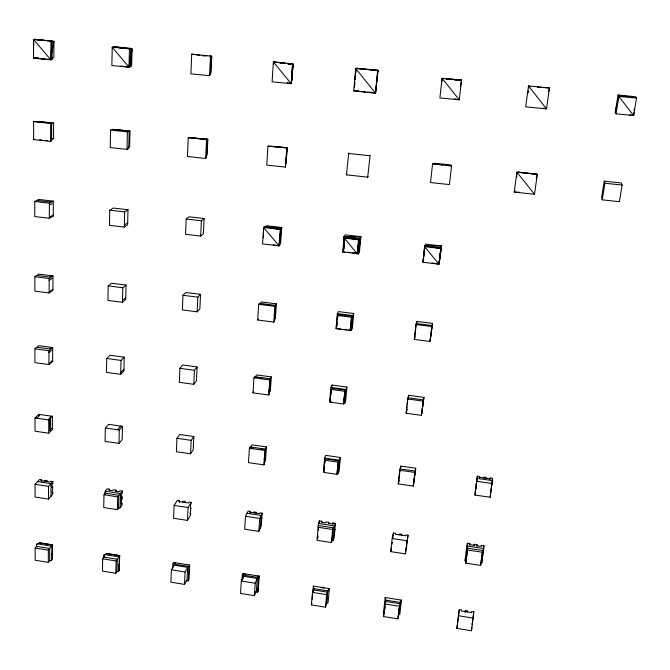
<?xml version="1.0" encoding="UTF-8"?>
<svg xmlns="http://www.w3.org/2000/svg" width="670" height="670" viewBox="0 0 670 670"><rect width="100%" height="100%" fill="white"/><g stroke="black" fill="none" stroke-linecap="round" stroke-linejoin="round"><path stroke-width="1" d="M41.54 481.73L41.548 479.795L39.513 479.494L35.083 484.284L35.1 497.023L48.5 499.083L52.804 494.167L52.813 492.241L52.101 493.053L52.838 486.814L52.126 487.618L52.134 484.243L52.855 483.447L52.863 481.512L50.828 481.202L50.108 481.998L40.811 480.591L41.548 479.795M48.315 562.381L48.349 550.129L52.536 544.919L39.379 542.826L36.398 544.551L36.523 546.36L35.158 548.018L35.167 560.254L48.315 562.381L49.639 560.69L49.681 548.462L36.523 546.36M48.5 499.083L48.541 486.336L52.863 481.512M48.701 433.189L48.734 419.914L52.419 416.313L38.776 414.361L34.999 417.946L35.016 431.204L48.701 433.189L52.361 429.504L52.419 416.313M48.902 364.547L48.944 350.703L52.696 347.571L52.645 361.314L48.902 364.547L34.941 362.637L34.924 348.819L38.776 345.703L52.696 347.571L49.027 348.886L37.755 347.37M49.119 292.966L49.161 278.527L52.989 275.898L52.93 290.236L49.119 292.966L34.857 291.149L34.84 276.727L38.776 274.122L52.989 275.898L49.245 276.978L37.729 275.538M49.337 218.261L49.387 203.186L53.299 201.117L53.24 216.075L49.337 218.261L34.765 216.544L34.748 201.486L38.776 199.434L53.299 201.117L49.463 201.93L37.704 200.565M49.622 430.559L49.664 419.864M50.602 141.42L50.66 123.481L51.665 123.112L51.598 141.018L50.602 141.42L33.651 139.586L33.617 121.68L34.656 121.32L51.665 123.112M50.845 58.391L53.885 57.695L53.952 41.347L33.5 39.429L50.87 59.865L51.959 40.895L50.928 41.088L50.87 59.865L33.525 58.173L33.5 39.429L51.959 40.895L51.892 59.63L40.694 58.659M50.543 430.492L50.585 418.959M50.928 496.303L50.979 483.606L37.587 481.579M51.799 348.341L51.799 347.445M52.067 276.71L52.076 275.789M49.639 560.69L51.196 560.723L51.808 559.936L51.866 546.15L37.026 543.789M51.322 139.528L53.558 138.64L53.617 123.004L38.768 121.438L37.227 121.973M51.808 559.936L52.486 557.155L52.536 544.919L39.379 542.826M110.575 130.089L110.223 147.584L126.982 149.393L128.757 148.506L129.193 131.06L112.426 129.293L110.575 130.089L127.409 131.873L129.193 131.06M102.694 558.822L102.443 571.125L115.818 573.285L116.965 571.552L117.275 559.266L119.754 555.623L106.362 553.495L103.666 555.288L103.884 557.13L102.694 558.822L116.119 560.974L117.275 559.266L103.884 557.13M103.992 494.753L103.733 507.558L117.376 509.652L118.54 508.069L118.858 495.281L122.35 491.102L120.031 490.75L119.335 491.671L115.29 491.06L115.985 490.147L113.498 489.77L112.786 490.683L108.749 490.072L109.453 489.159L107.141 488.807L105.265 491.211L105.198 493.204L103.992 494.753L117.686 496.839L118.858 495.281L105.198 493.204M105.341 428.029L105.073 441.371L118.992 443.398L122.149 439.595L122.493 426.329L108.607 424.345L105.341 428.029L119.319 430.04L122.493 426.329M106.748 358.484L106.463 372.394L120.684 374.337L123.891 371.004L124.243 357.169L110.073 355.267L106.748 358.484L121.027 360.41L124.243 357.169M108.213 285.931L107.92 300.453L122.451 302.304L125.717 299.473L126.077 285.043L111.597 283.226L108.213 285.931L122.803 287.765L126.077 285.043M109.746 210.179L109.436 225.338L124.293 227.088L127.61 224.81L127.995 209.744L113.188 208.035L109.746 210.179L124.662 211.904L127.995 209.744M105.198 494.267L105.265 491.211L120.533 493.522L120.173 507.818L118.54 508.069M104.16 557.465L104.219 554.5L119.31 556.904L118.959 570.756L118.423 571.569L116.965 571.552M263.402 237.892L263.628 227.482L264.357 226.72L280.872 228.629L279.733 245.036L279.047 245.84L262.565 243.897L263.628 227.482L280.186 229.4L280.872 228.629L279.047 245.84L273.142 244.81M343.911 245.304L344.095 236.477L345.159 234.835L360.837 236.652L359.413 252.037L358.442 253.771L342.739 251.928L344.095 236.477L360.837 236.652L358.442 253.771L354.539 252.825M442.007 81.212L442.074 78.239L461.571 80.099L459.277 99.83L439.889 97.937L442.074 78.239L459.277 99.83L454.394 98.791M109.428 490.607L109.453 489.159M115.952 491.596L115.985 490.147M115.818 573.285L116.119 560.974M117.376 509.652L117.686 496.839M118.992 443.398L119.319 430.04M120.684 374.337L121.027 360.41M122.451 302.304L122.803 287.765M124.293 227.088L124.662 211.904M126.982 149.393L127.409 131.873M130.817 66.665L131.278 48.407L114.118 46.774L112.233 47.218L111.865 65.526L129.008 67.201L130.817 66.665L130.667 59.471M114.855 129.469L129.997 131.069L129.595 146.822L127.995 147.609M125.885 48.198L132.082 48.784L131.663 65.266L130.039 65.744M118.959 570.756L119.754 555.623L106.362 553.495M120.659 496.839L122.2 497.073L122.141 499.41L121.446 500.339M122.35 491.102L122.3 493.279L121.605 494.2L121.354 504.125L122.041 503.195L121.982 505.356L120.173 507.818L118.146 507.508M279.733 245.036L280.094 235.07M516.712 177.249L516.888 172.165L537.315 174.317L534.501 194.275L514.2 192.081L516.888 172.165L537.315 174.317L536.226 178.295M344.045 243.185L343.718 249.223L344.095 236.477L358.994 238.997L357.713 252.891L358.442 253.771L358.994 238.997L360.837 236.652M188.228 137.71L187.441 156.504L205.673 158.48L206.41 156.956L207.239 139.427L190.18 137.626L188.228 137.71L207.239 139.427L206.41 156.956M210.296 74.454L211.159 56.104L191.712 54.17L190.891 73.859L209.551 75.677L210.447 73.198L211.159 56.104L210.481 55.962L209.551 75.677M171.411 569.818L170.883 582.188L184.484 584.382L187.056 579.659L187.642 567.356L174.083 565.187L171.411 569.818L185.062 572.004L187.642 567.356M174.125 505.406L173.58 518.287L187.466 520.414L190.582 515.222L190.674 513.279L190.154 514.133L190.933 507.785L190.414 508.639L190.573 505.23L191.185 502.425L189.074 502.106L188.555 502.952L178.932 501.495L179.468 500.657L177.366 500.339L174.125 505.406L188.061 507.525L191.185 502.425M176.947 438.306L176.386 451.722L190.556 453.783L193.195 449.871L193.823 436.522L179.694 434.503L176.947 438.306L191.185 440.349L193.823 436.522M179.895 368.333L179.309 382.335L193.789 384.304L196.452 380.861L197.106 366.942L182.675 365.008L179.895 368.333L194.442 370.292L197.106 366.942M182.969 295.311L182.357 309.925L197.164 311.81L199.853 308.878L200.539 294.356L185.783 292.505L182.969 295.311L197.843 297.178L200.539 294.356M186.185 219.031L185.54 234.307L200.682 236.091L203.404 233.713L204.124 218.537L189.032 216.795L186.185 219.031L201.394 220.798L204.124 218.537M172.726 568.026L172.902 563.872L173.698 562.499L189.694 565.044L188.999 579.558L188.237 580.965L186.243 580.647M528.228 92.887L528.312 90.902M528.437 87.929L528.521 85.944L549.467 87.938L546.519 108.875L525.699 106.84L528.521 85.944L530.087 86.681M179.384 502.609L179.468 500.657M184.484 584.382L185.062 572.004M187.466 520.414L188.061 507.525M190.556 453.783L191.185 440.349M193.789 384.304L194.442 370.292M197.164 311.81L197.843 297.178M200.682 236.091L201.394 220.798M205.673 158.48L206.553 139.645M190.18 137.626L207.868 139.293L207.114 155.164L206.569 155.515M209.811 56.188L211.779 56.372L211 72.988L210.447 73.198M188.237 580.965L188.932 566.426L189.694 565.044M291.668 81.003L293.091 64.119L291.668 81.003L292.572 63.751L273.377 61.916L272.095 81.815L291.19 83.675L293.091 64.119L288.058 63.633M344.154 241.175L344.824 237.356L358.994 238.997L357.236 253.737L352.37 252.841M267.975 146.11L287.02 147.894L267.975 146.11L266.752 165.096L285.395 167.115L287.279 147.685L285.906 163.899M249.408 448.238L248.478 462.643L263.888 464.888L264.566 463.565L265.571 449.168L250.119 446.957L249.408 448.238L264.885 450.458L265.571 449.168M252.967 392.863L253.938 377.821L254.659 376.699L270.446 378.818L269.407 393.843L268.72 395.007L252.967 392.863L253.696 391.707M257.665 320.009L258.679 304.306L259.399 303.359L275.546 305.378L274.457 321.072L273.77 322.061L257.665 320.009L258.385 319.029M241.326 581.007L240.522 593.436L254.357 595.672L256.434 590.823L257.288 578.453L243.495 576.259L241.326 581.007L255.22 583.235L257.288 578.453M245.505 516.252L244.667 529.2L258.804 531.369L261.292 526.025L262.188 513.161L260.044 512.835L259.625 513.706L249.835 512.223L250.262 511.361L248.126 511.034L245.505 516.252L259.7 518.413L262.188 513.161M249.985 449.009L250.119 446.957M241.979 580.145L242.314 574.927L242.967 573.52L259.24 576.108L258.218 590.697L257.607 592.146L255.572 591.819M242.691 577.682L242.9 574.558M243.361 578.311L243.495 576.259M250.136 513.32L250.262 511.361M254.357 595.672L255.22 583.235M258.804 531.369L259.7 518.413M263.888 464.888L264.885 450.458M268.72 395.007L269.767 379.949L270.446 378.818M273.77 322.061L274.859 306.332L275.546 305.378M264.323 459.93L264.541 456.814M269.005 392.302L269.214 389.287M269.709 382.252L269.909 379.237L271.325 376.9L256.618 374.932L255.128 377.243L257.104 377.512M274.39 314.632L274.524 312.672M279.742 237.28L279.884 235.237M260.211 528.354L261.107 515.448L246.987 513.304M285.395 167.115L286.71 148.095M287.296 82.619L291.19 83.675L292.572 63.751L292.832 64.245M250.58 447.485L252.062 444.846L266.451 446.907L265.513 460.332L264.114 463.037M271.325 376.9L270.345 390.911L268.938 393.307M259.885 303.92L261.375 301.961L276.409 303.837L275.387 318.459L274.449 319.825M279.683 241.46L281.718 227.507L264.843 227.297L266.342 225.731L281.718 227.507L280.655 242.791L279.717 243.897M354.371 87.619L354.79 81.598M354.924 79.588L356.113 68.256L377.989 70.333L375.527 93.105L353.735 90.978L355.686 68.549L377.989 70.333L375.527 93.105L367.386 92.167M257.607 592.146L258.628 577.523L259.24 576.108L257.422 576.342M475.683 488.606L475.775 487.743L474.963 495.063L490.222 497.274L492.517 478.355L490.206 478.02L490.013 479.41M490.222 497.274L490.549 492.76M490.834 490.792L490.892 489.929M491.654 484.929L491.713 484.067L491.403 486.303M490.206 478.02L490.139 478.874L479.561 477.367L479.645 476.512L477.342 476.186L477.057 478.263M483.036 552.943L483.112 551.879M474.092 545.774L474.293 544.283L477.023 544.693L476.923 545.749L481.353 546.419L481.445 545.363L483.975 545.74L482.023 559.643M474.293 544.283L474.193 545.33L469.77 544.668L469.879 543.613L467.35 543.228C467.643 549.844 466.705 556.443 465.75 563.143L480.666 565.43L480.809 563.604L481.696 563.219L481.923 560.388M480.666 565.43L482.651 550.455L483.765 548.521L467.057 545.991L465.081 560.673L465.935 561.326M482.149 559.241L482.232 558.169M424.202 254.684L424.445 251.736M424.68 248.779L424.922 245.831L441.522 245.974L438.951 264.156L422.896 262.263L424.629 246.66L425.525 244.123L441.522 245.974L439.202 263.276L441.002 247.691L424.922 245.831L423.189 261.392L424.629 246.66L440.76 248.528L441.522 245.974M486.093 478.296L486.169 477.442L483.673 477.09L483.598 477.944M458.908 612.548L456.915 628.401L471.504 630.763L473.799 611.928L471.588 611.568L471.496 612.598L461.379 610.981L461.488 609.96L459.277 609.608L459.025 611.526M471.504 630.763L471.814 627.162M472.685 620.269L473.799 611.928M368.106 176.604L367.713 177.148L346.457 174.853L348.743 152.961M354.43 87.577L354.79 83.516M355.142 79.445L355.41 76.388M355.762 72.326L356.113 68.256L377.612 70.635L375.527 93.105L355.686 68.549M311.382 604.884L312.48 592.397L313.753 588.629L313.359 586.074L329.355 588.629L328.04 602.791L326.659 603.318L325.469 607.162L311.382 604.884L311.944 603.193M312.212 599.215L312.563 595.169M312.831 592.138L313.359 586.074M323.468 471.647L324.657 458.096L325.754 455.382L340.402 457.476L339.154 470.977L338.132 473.774L339.389 460.206L340.402 457.476M346.926 387.051L345.913 389.454L344.606 403.616L345.62 401.137L346.926 387.051L331.943 385.041L330.854 387.428L329.615 401.573L331.616 401.841M341.147 329.045L336.03 328.401L337.328 313.627L338.4 311.592L353.727 313.51L352.361 328.233L351.373 330.352L348.308 329.958M317.923 535.598L317.655 538.588L317.17 538.01L317.815 536.235M318.359 530.598L318.443 523.488L319.406 520.875L321.843 521.243L321.717 522.717M313.049 593.009L313.326 589.893L327.412 592.146L326.257 604.608M319.213 523.086L319.406 520.875M324.816 460.215L323.744 472.417L336.951 474.335L338.568 460.793L325.344 458.9L324.816 460.215L338.074 462.124L338.568 460.793M329.916 402.151L331.558 388.257L345.084 390.074L343.417 403.993L329.916 402.151L330.611 399.002M337.529 315.47L336.357 328.769L350.175 330.528L351.884 316.215L338.048 314.481L337.529 315.47L351.398 317.212L351.884 316.215M358.994 238.997L358.517 239.801L344.313 238.152L343.09 252.071L343.609 251.233M313.568 590.706L313.753 588.629L327.814 590.873L329.355 588.629M324.272 471.069L324.632 467.007M324.984 462.953L325.252 459.913M331.039 394.119L331.298 391.188M337.06 325.712L337.328 322.647M337.772 317.538L338.048 314.481M343.785 249.257L344.045 246.284M344.481 241.326L344.824 237.356L344.095 236.477L359.865 238.302L358.442 253.771M331.767 387.051L331.943 385.041M328.602 523.764L328.736 522.29L326.106 521.888L325.746 522.885L321.483 522.24L321.843 521.243M336.951 474.335L338.074 462.124M343.417 403.993L345.084 390.074M350.175 330.528L351.398 317.212M344.313 238.152L357.236 253.737L358.517 239.801L344.824 237.356M332.864 524.409L332.998 522.935L335.444 523.303L334.096 537.784L333.208 540.464L332.002 540.791L331.424 542.516L317.036 540.313L318.443 523.488L334.556 525.933L335.444 523.303M325.469 607.162L326.617 594.659L327.814 590.873L326.659 603.318M331.424 542.516L332.63 529.484L334.556 525.933L333.208 540.464M332.002 540.791L333.208 527.793L318.794 525.607L318.175 527.29L332.63 529.484M351.373 330.352L352.738 315.553L353.727 313.51M367.713 177.148L370.091 155.214M467.627 611.978L467.727 610.956L465.34 610.579L465.081 612.489M465.248 611.601L465.34 610.579M474.963 495.063L477.342 476.186M476.177 484.988L476.563 481.897L476.479 482.752M629.54 114.821L633.619 115.533L636.5 98.088L635.529 96.723L618.016 95.056L615.253 112.317L616.031 113.816L633.619 115.533L633.92 112.56M634.121 110.584L634.322 108.599M465.75 563.143L467.719 548.194L482.651 550.455L480.809 563.604M465.081 560.673L465.675 555.639L465.566 556.703M466.086 552.825L466.521 549.358L466.412 550.422M466.94 546.519L467.35 543.228M456.915 628.401L459.277 609.608M432.594 163.756L430.508 182.542L449.419 184.585L451.605 165.766L432.594 163.756L437.225 164.452M385.2 597.514L385.753 600.119L383.5 616.542L397.838 618.862L398.616 614.909L399.822 614.348L401.481 600.111L385.2 597.514L383.617 611.735L384.362 612.615M390.719 551.619L392.176 538.529L393.466 533.01L395.685 533.345L395.467 534.258L405.626 535.799L405.819 534.878L408.038 535.213L405.367 553.872L390.719 551.619L391.582 547.876M398.248 483.924L399.764 470.265L400.802 466.111L415.727 468.238L413.222 486.102L398.248 483.924L399.06 480.625M406.104 413.264L407.687 399.002L408.683 395.334L423.951 397.385L421.422 415.358L406.104 413.264L406.43 412.033M414.311 339.456L415.97 324.54L416.916 321.416L432.535 323.367L429.989 341.449L414.311 339.456L415.057 336.935M398.591 482.534L400.107 468.908L415.107 471.06L413.524 484.703M406.548 411.02L407 406.95M407.226 404.923L407.678 400.853M414.621 338.392L416.279 323.518L431.982 325.486L430.257 340.385M384.287 612.011L383.5 616.542M384.505 610.085L384.932 606.233M385.141 604.306L385.468 601.417L399.806 603.704L398.357 616.241M384.68 609.733L384.898 607.807M385.325 603.963L385.753 600.119L400.065 602.397L401.481 600.111M392.118 544.099L392.31 542.373M392.737 538.513L392.93 536.779M393.466 533.01L393.03 535.916M400.266 470.951L400.802 466.111M408.231 399.379L408.683 395.334M416.698 323.384L416.916 321.416M397.838 618.862L400.065 602.397L398.616 614.909M405.367 553.872L408.038 535.213M413.222 486.102L415.727 468.238M421.422 415.358L423.951 397.385M429.989 341.449L432.535 323.367M421.715 414.119L423.365 399.873L408.013 397.804M130.281 63.742L130.759 59.756M131.002 57.762L132.082 48.784M441.002 247.691L438.951 264.156L432.05 262.941M475.265 492.098L477.115 478.422L492.358 480.599L490.44 494.293M469.678 545.104L469.879 543.613M479.46 477.903L479.645 476.512M476.814 546.184L477.023 544.693M472.048 624.465L472.459 621.936M492.224 480.44L492.517 478.355M483.665 547.985L483.975 545.74M481.696 563.219L483.765 548.521M604.24 181.16L601.61 197.608L602.255 199.836L619.39 201.687L622.129 185.062L621.308 182.96L604.24 181.16L604.909 183.245L602.255 199.836M616.031 113.816L618.82 96.405L618.016 95.056L636.5 98.088L618.82 96.405L615.253 112.317M460.541 85.969L461.571 80.099L453.582 79.621M51.205 56.389L53.952 41.347L51.917 41.741M377.578 72.326L377.989 70.333L373.818 70.425M407.218 541.586L407.41 540.665M406.573 547.181L406.765 546.251M401.74 535.213L401.941 534.292L399.555 533.931L399.345 534.844M548.437 91.832L549.467 87.938L543.345 87.544M406.656 411.187L407.109 409.496M334.539 530.38L334.883 529.367L334.322 532.759M422.896 262.263L423.8 259.6M332.998 522.935L332.655 523.932L328.384 523.287L328.736 522.29M445.45 165.323L450.592 165.867L450.918 164.962L434.537 163.237L434.135 164.125M255.881 513.136L256.3 512.274L253.997 511.922L253.57 512.784M336.03 328.401L336.75 326.993M265.044 449.553L266.451 446.907M357.236 253.737L357.713 252.891M515.046 190.623L514.2 192.081L519.292 192.248M184.878 502.391L185.406 501.554L183.136 501.21L182.608 502.048M274.993 305.813L276.409 303.837M121.513 498.003L122.2 497.073M346.457 174.853L346.892 174.309M117.518 429.78L120.701 426.07M281.718 227.507L280.311 229.09L280.872 228.629M46.557 481.462L47.277 480.666L45.091 480.331L44.362 481.127M120.726 372.545L123.942 369.22M48.776 418.884L51.54 416.187M36.775 418.197L39.597 415.509M49.848 362.847L52.645 360.435M122.493 300.436L125.759 297.614M48.935 352.495L51.758 350.134M353.735 90.978L354.17 90.634M271.258 146.227L287.279 147.685M50.082 291.349L52.938 289.314M49.153 280.395L52.034 278.41M124.335 225.137L127.66 222.876M207.868 139.293L197.005 138.531M50.325 216.745L53.24 215.12M49.379 205.137L52.319 203.571M460.474 80.643L461.571 80.099M128.389 131.797L129.997 131.069M276.97 62.578L273.377 61.916L273.636 63.977M33.651 139.586L34.681 139.192M51.372 123.824L53.617 123.004M211.226 56.556L211.779 56.372M33.525 58.173L38.659 58.332M450.592 165.867L451.605 165.766M35.602 57.963L38.651 58.055M446.597 79.211L449.595 79.387M537.231 87.142L541.31 87.41M342.739 251.928L344.74 252.054M347.73 252.247L350.728 252.439M122.794 47.897L118.657 47.503L120.558 47.846M195.983 54.865L199.928 55.241M202.893 55.526L206.846 55.903M279.993 62.871L285.035 63.349M460.767 80.082L443.976 78.482L451.195 79.428M202.323 55.71L204.308 55.903M280.73 63.089L282.748 63.282M287.79 63.759L289.809 63.952M41.707 58.633L44.764 58.935M48.835 59.329L51.892 59.63L51.364 50.258M356.239 90.835L358.308 91.036M362.445 91.438L365.552 91.748M369.689 92.15L372.796 92.452M279.943 62.896L283.913 63.307M287.882 63.725L290.855 64.035M348.316 153.447L369.706 155.708M191.855 137.987L194.945 138.313M33.617 121.68L50.66 123.481M439.277 164.669L443.389 165.105M604.909 183.245L622.129 185.062M51.582 138.43L53.558 138.64M39.656 139.728L41.649 139.946M45.627 140.373L47.62 140.591M50.928 41.088L34.564 39.237L38.642 39.915M355.184 90.752L359.254 91.221M361.289 91.455L365.359 91.932M270.002 227.901L272.062 228.135M276.182 228.612L278.251 228.855M34.748 201.486L49.387 203.186M52.302 215.966L53.24 216.075M284.641 63.265L273.377 61.916L291.19 83.675M287.715 63.633L290.788 64.002M34.58 57.938L38.659 58.416M518.521 172.106L537.315 174.317M262.908 304.297L264.918 304.548M267.941 304.934L269.96 305.185M337.328 313.627L352.738 315.553M258.679 304.306L274.859 306.332M34.84 276.727L49.161 278.527M415.97 324.54L431.715 326.516M343.191 329.313L346.256 329.699M454.285 79.831L456.345 80.107M260.06 377.905L262.029 378.173M330.854 387.428L345.913 389.454M253.938 377.821L269.767 379.949M34.924 348.819L48.944 350.703M407.687 399.002L423.08 401.079M331.03 389.412L344.589 391.247M191.712 54.17L193.697 54.438M51.749 361.197L52.645 361.314M120.868 66.029L129.008 67.201L131.278 48.407L129.461 48.86L112.233 47.218L129.008 67.201L129.461 48.86L114.118 46.774L121.262 47.838M251.619 447.635L253.679 447.929M260.915 448.967L262.975 449.26M324.657 458.096L339.389 460.206M34.999 417.946L48.734 419.914M399.764 470.265L414.805 472.425M476.822 481.32L492.149 483.522M51.489 428.532L52.369 428.658M274.323 228.202L264.357 226.72L280.186 229.4L279.047 245.84L263.628 227.482M276.316 228.495L278.318 228.797M35.083 484.284L48.541 486.336M392.176 538.529L406.883 540.765M467.526 549.978L482.517 552.256M172.902 563.872L188.932 566.426M242.314 574.927L258.628 577.523M35.158 548.018L48.349 550.129M312.48 592.397L326.617 594.659M384.898 603.988L399.295 606.291M458.623 615.78L473.28 618.125M40.686 40.25L42.729 40.585M40.786 40.233L42.813 40.577M424.922 245.831L440.76 248.528L438.951 264.156L424.629 246.66M543.563 108.071L546.519 108.875L528.521 85.944M173.698 562.499L175.607 563.135M242.967 573.52L245.672 574.45M516.888 172.165L534.501 194.275M618.82 96.405L633.619 115.533M257.506 588.863L258.218 590.697M118.85 564.919L119.436 567.926M51.875 553.211L52.486 557.155M33.5 39.429L33.86 45.602M38.776 199.434L38.776 200.405M38.776 414.361L38.776 415.216M323.041 587.263L321.181 587.523L323.995 587.967L323.041 587.263"/></g></svg>
